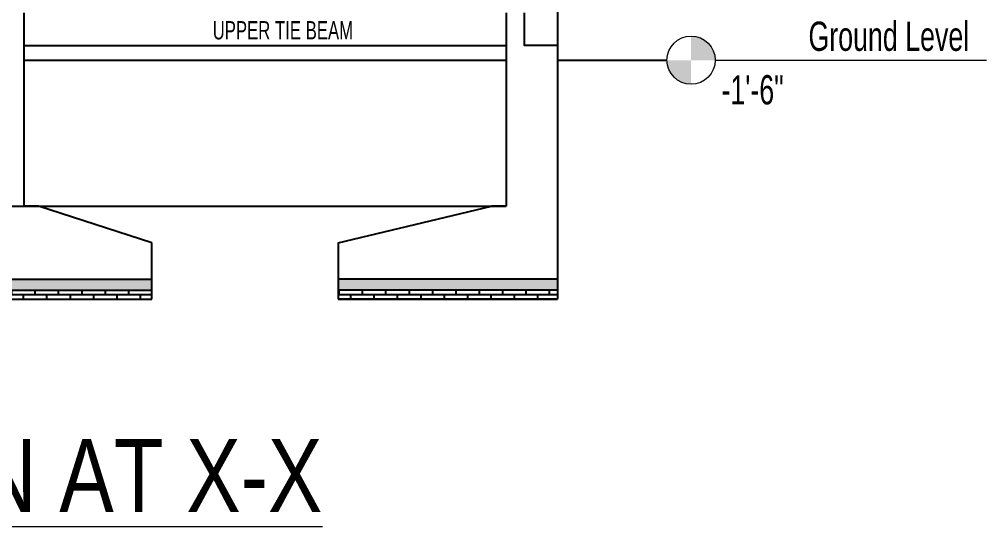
# Model space of a CAD drawing. Header units: inches. Extents: x -5142662 to -4941318, y -3361958 to -3160563.
# Drawn here: x -5010102.7 to -5009838, y -3261340.4 to -3261201.4 of the extents above; entities that cross this region are included whole.
import ezdxf

# ---------------------------------------------------------------- set-up
doc = ezdxf.new("R2010")
doc.units = ezdxf.units.IN
doc.header["$LTSCALE"] = 2
doc.header["$MEASUREMENT"] = 0
doc.layers.get('0').update_dxf_attribs({"linetype": 'CONTINUOUS'})
doc.layers.add('Annotate-Bold.w', color=187, linetype='CONTINUOUS', lineweight=18)
doc.layers.add('Text-100.w', color=254, linetype='CONTINUOUS', lineweight=9)
doc.styles.add('Arial', font='arial.ttf', dxfattribs={"width": 0.8, "height": 12})

msp = doc.modelspace()

# ---------------------------------------------------------------- hatches: boundary and pattern name
at = {"ltscale": 0.5}
h = msp.add_hatch(dxfattribs=at)
h.set_pattern_fill('AR-CONC', color=256, style=0)
h.set_pattern_definition([(50, (36317.618, 0), (7.172601826, -0.62752135), [0.75, -8.25]), (355, (36317.618, 0), (-1.387513336, 7.521921337), [0.6, -6.6]), (100.4514, (36318.2156, -0.052), (5.785093817, 6.894395421), [0.6374019, -7.01142112]), (46.1842, (36317.618, 2), (10.672410486, -1.655190143), [1.125, -12.375]), (96.6356, (36318.507, 1.862), (9.346627055, 9.741178709), [0.95610288, -10.51713]), (351.1842, (36317.618, 2), (9.346619451, 9.74118601), [0.9, -9.9]), (21, (36318.618, 1.5), (5.969070521, -4.0261889067), [0.75, -8.25]), (326, (36318.618, 1.5), (2.433153319, 7.2515004505), [0.6, -6.6]), (71.4514, (36319.1153, 1.1645), (8.402226286, 3.225304967), [0.6374019, -7.01142112]), (37.5, (36317.618, 0), (0.1215985532, 3.3289385383), [0, -6.52, 0, -6.7, 0, -6.625]), (7.5, (36317.618, 0), (2.6306953744, 3.9441171188), [0, -3.82, 0, -6.37, 0, -2.525]), (327.5, (36315.388, 0), (5.3382243617, -0.2255487173), [0, -2.5, 0, -7.8, 0, -10.35]), (317.5, (36314.388, 0), (5.8318616934, 1.0010498233), [0, -3.25, 0, -5.18, 0, -7.35])])
h.paths.add_polyline_path([(-5010184.49, -3261272.63), (-5010244.49, -3261272.63), (-5010244.49, -3261275.63), (-5010184.49, -3261275.63)])
h.paths.add_polyline_path([(-5010066.49, -3261272.63), (-5010150.49, -3261272.63), (-5010150.49, -3261275.63), (-5010066.49, -3261275.63)])
h.paths.add_polyline_path([(-5009955.46, -3261272.63), (-5010015.46, -3261272.63), (-5010015.46, -3261275.63), (-5009955.46, -3261275.63)])
h = msp.add_hatch(dxfattribs=at)
h.set_pattern_fill('AR-B816', color=256, scale=0.4, style=0)
h.set_pattern_definition([(0, (36317.618, 0), (0, 3.2), []), (90, (36317.618, 0), (-3.2, 3.2), [3.2, -3.2])])
h.paths.add_polyline_path([(-5010184.49, -3261275.63), (-5010244.49, -3261275.63), (-5010244.49, -3261278.13), (-5010184.49, -3261278.13)])
h.paths.add_polyline_path([(-5010066.49, -3261275.63), (-5010150.49, -3261275.63), (-5010150.49, -3261278.13), (-5010066.49, -3261278.13)])
h.paths.add_polyline_path([(-5009955.46, -3261275.63), (-5010015.46, -3261275.63), (-5010015.46, -3261278.13), (-5009955.46, -3261278.13)])
at = {"layer": 'Annotate-Bold.w', "ltscale": 0.005}
h = msp.add_hatch(color=256, dxfattribs=at)
h.dxf.hatch_style = 1
h.paths.add_polyline_path([(-5009918.86, -3261206.04), (-5009918.86, -3261212.63), (-5009912.27, -3261212.63, 0.414214)])
h.paths.add_polyline_path([(-5009918.86, -3261219.23), (-5009918.86, -3261212.63), (-5009925.46, -3261212.63, 0.414214)])

# ---------------------------------------------------------------- linework, layer by layer
at = {"ltscale": 0.5}
for p, q in [((-5010101.49, -3261199.63), (-5010101.49, -3261252.63)), ((-5009969.46, -3261199.63), (-5009969.46, -3261252.63)), ((-5010101.49, -3261208.63), (-5009969.46, -3261208.63)), ((-5009955.46, -3261208.63), (-5009955.46, -3261278.13)), ((-5010101.49, -3261212.63), (-5009969.46, -3261212.63)), ((-5009955.46, -3261212.63), (-5009925.46, -3261212.63)), ((-5010115.49, -3261252.63), (-5009969.46, -3261252.63)), ((-5010097.49, -3261252.63), (-5010101.49, -3261252.63)), ((-5010066.49, -3261262.63), (-5010097.49, -3261252.63)), ((-5010015.46, -3261262.63), (-5009973.46, -3261252.63)), ((-5009969.46, -3261252.63), (-5009973.46, -3261252.63)), ((-5010066.49, -3261278.13), (-5010066.49, -3261262.63)), ((-5010015.46, -3261262.63), (-5010015.46, -3261272.63)), ((-5010150.49, -3261272.63), (-5010066.49, -3261272.63)), ((-5009955.46, -3261272.63), (-5010015.46, -3261272.63)), ((-5010015.46, -3261272.63), (-5010015.46, -3261278.13)), ((-5010150.49, -3261275.63), (-5010066.49, -3261275.63)), ((-5009955.46, -3261275.63), (-5010015.46, -3261275.63)), ((-5010150.49, -3261278.13), (-5010066.49, -3261278.13)), ((-5010150.49, -3261278.13), (-5010066.49, -3261278.13)), ((-5009955.46, -3261278.13), (-5010015.46, -3261278.13)), ((-5010015.46, -3261278.13), (-5009955.46, -3261278.13))]:
    msp.add_line(p, q, dxfattribs=at)
msp.add_lwpolyline([(-5009964.46, -3261194.63), (-5009955.46, -3261194.63), (-5009955.46, -3261208.63), (-5009964.46, -3261208.63), (-5009964.46, -3261199.63)], dxfattribs=at)
at = {"layer": 'Annotate-Bold.w'}
msp.add_line((-5009912.27, -3261212.63), (-5009837.95, -3261212.63), dxfattribs=at)
at = {"layer": 'Annotate-Bold.w', "ltscale": 0.005}
msp.add_circle((-5009918.86, -3261212.63), 6.6, dxfattribs=at)

# ---------------------------------------------------------------- texts
at = {"layer": 'Annotate-Bold.w', "ltscale": 0.005, "style": 'Arial'}
for s, insert, char_height, width, attachment_point in [('\\A1;{\\fArial Narrow|b0|i0|c0|p34;UPPER TIE BEAM}', (-5010030.6, -3261201.94), 5, 82.6277, 2), ('\\A1;{\\fArial Narrow|b0|i0|c0|p34;Ground Level}', (-5009864.73, -3261202.08), 7.9962, 82.6277, 2), ('\\A1;\\pt55.97313;{\\fArial Narrow|b0|i0|c0|p34;-1\'-6"}', (-5009902.03, -3261224.85), 7.9962, 73.8752, 8)]:
    msp.add_mtext(s, dxfattribs=dict(at, insert=insert, char_height=char_height, width=width, attachment_point=attachment_point))
at = {"layer": 'Text-100.w', "insert": (-5010108.57, -3261316.4), "char_height": 20, "attachment_point": 2, "style": 'Arial'}
msp.add_mtext_dynamic_manual_height_columns('{\\LSECTION AT X-X}', width=940.9712, gutter_width=100, heights=[0], dxfattribs=at)

doc.saveas('drawing.dxf')
